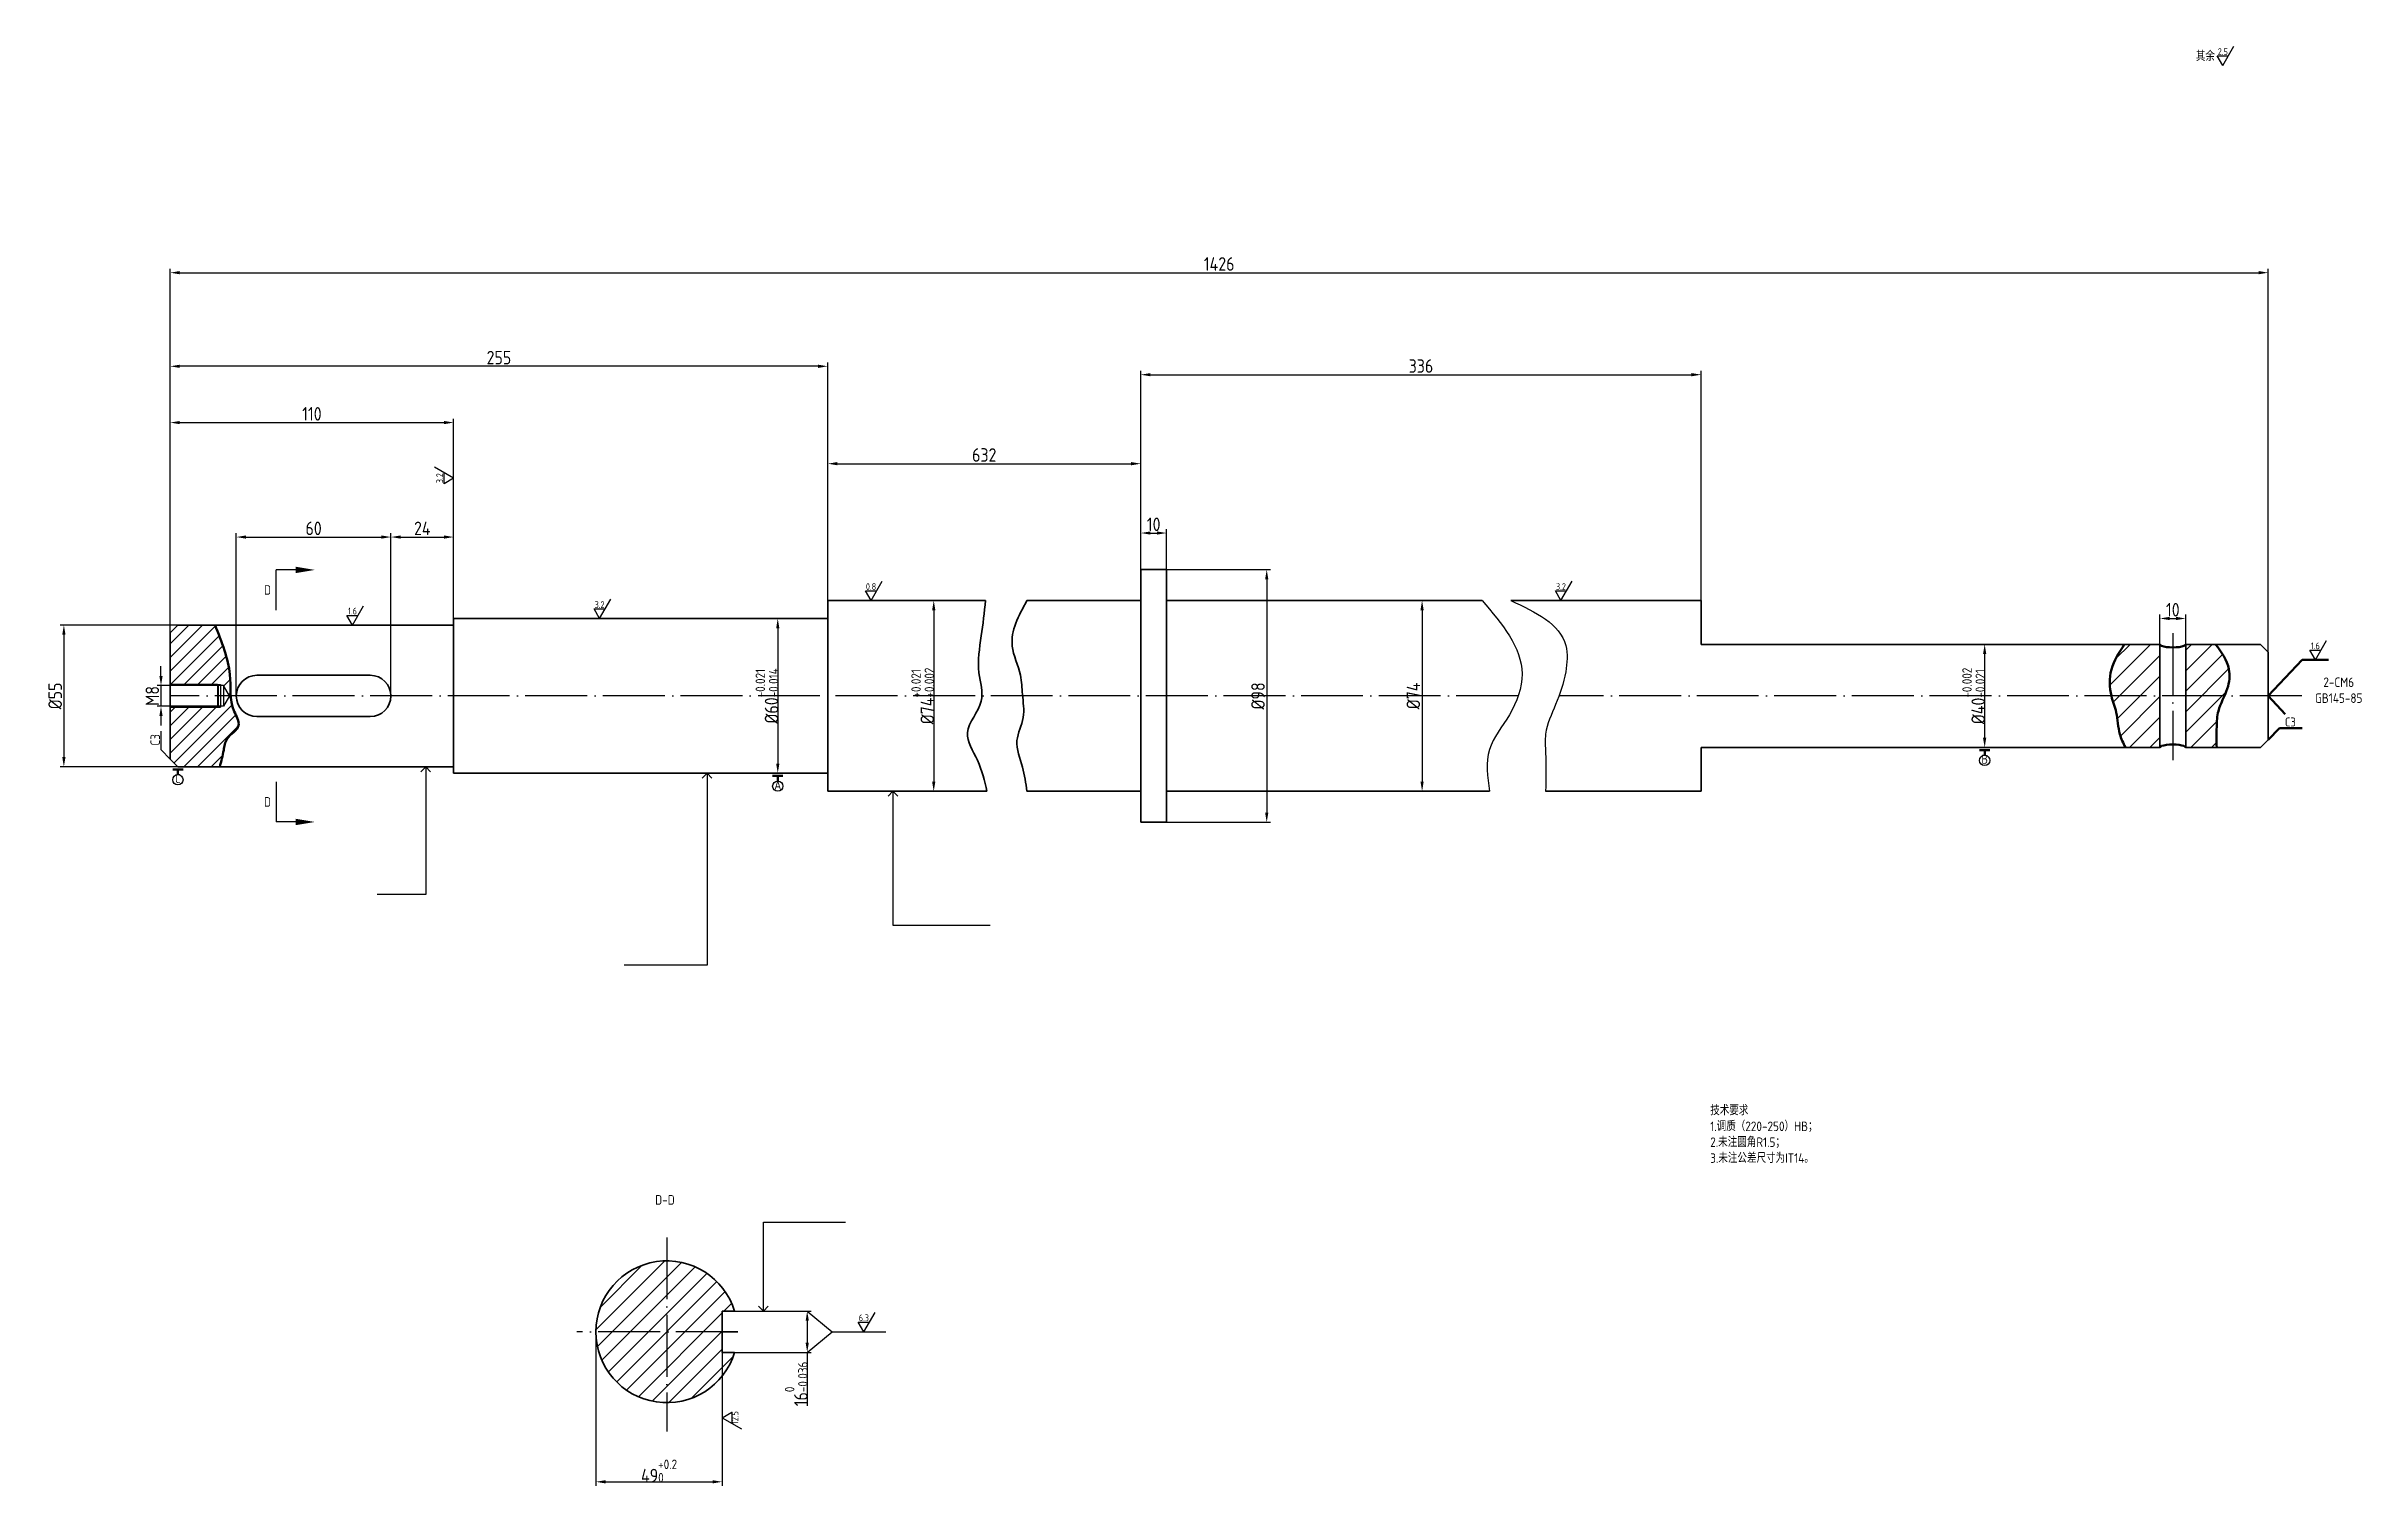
# Model space of a CAD drawing. Header units: inches. Extents: x 2370 to 3269, y 55 to 613.
import ezdxf
from ezdxf.enums import TextEntityAlignment as Align

# ---------------------------------------------------------------- set-up
doc = ezdxf.new("R2010")
doc.units = ezdxf.units.IN
doc.header["$MEASUREMENT"] = 0
doc.linetypes.add('ACAD_ISO04W100', pattern=[30, 24, -3, 0, -3])
for name, color, linetype, lineweight in [('中心线层', 4, 'ACAD_ISO04W100', 25), ('文字层', 7, 'Continuous', 25), ('标注层', 3, 'Continuous', 25), ('粗实线', 7, 'Continuous', 35), ('粗实线层', 7, 'Continuous', 50), ('细实线', 5, 'Continuous', 30)]:
    doc.layers.add(name, color=color, linetype=linetype, lineweight=lineweight)
doc.styles.get("Standard").update_dxf_attribs({"font": 'gbenor.shx', "bigfont": 'gbcbig.shx'})
doc.styles.add('工程字', font='gbenor.shx', dxfattribs={"bigfont": 'gbcbig.shx'})
doc.dimstyles.new('GB-3.5$0', dxfattribs={"dimscale": 1.5, "dimtxt": 3.5, "dimasz": 2.5, "dimexe": 1, "dimexo": 0, "dimgap": 0.5, "dimtad": 1, "dimdec": 0, "dimdsep": 46, "dimtxsty": 'Standard', "dimcen": 0, "dimclrt": 7, "dimadec": 0, "dimazin": 2, "dimtm": 1e-09, "dimtfac": 1, "dimtdec": 0, "dimtmove": 0, "dimatfit": 3, "dimldrblk": 'OPEN90', "dimfxl": 1, "dimarcsym": 0})
doc.dimstyles.new('GB-3.5$7', dxfattribs={"dimscale": 1.5, "dimtxt": 3.5, "dimasz": 2.5, "dimexe": 1, "dimexo": 0, "dimgap": 0.5, "dimtad": 1, "dimdec": 0, "dimdsep": 46, "dimtxsty": 'Standard', "dimcen": 0, "dimclrt": 7, "dimadec": 0, "dimazin": 2, "dimtm": 1e-09, "dimtfac": 1, "dimtdec": 0, "dimtmove": 0, "dimatfit": 3, "dimldrblk": 'OPEN90', "dimfxl": 1, "dimarcsym": 0})

# ---------------------------------------------------------------- blocks, each defined once
blk = doc.blocks.new('*D18')
at = {"layer": 'Defpoints', "color": 0}
for p in [(2528.39, 467.46), (2418.39, 385.93), (2528.39, 385.93)]:
    blk.add_point(p, dxfattribs=at)
at = {"layer": '标注层', "color": 0, "lineweight": -2}
for p, q in [((2418.39, 385.93), (2418.39, 468.96)), ((2422.14, 467.46), (2524.64, 467.46)), ((2528.39, 385.93), (2528.39, 468.96))]:
    blk.add_line(p, q, dxfattribs=at)
at = {"layer": '标注层', "color": 0}
for points in [[(2422.14, 468.09), (2422.14, 466.84), (2418.39, 467.46)], [(2524.64, 468.09), (2524.64, 466.84), (2528.39, 467.46)]]:
    blk.add_solid(points, dxfattribs=at)
at = {"layer": '标注层', "color": 7, "insert": (2473.39, 470.84), "char_height": 5.25, "attachment_point": 5}
blk.add_mtext('110', dxfattribs=at)
blk = doc.blocks.new('_Open90')
at = {"color": 0, "linetype": 'ByBlock', "lineweight": -2}
for p, q in [((0, 0), (-1, 0)), ((-0.5, 0.5), (0, 0)), ((0, 0), (-0.5, -0.5))]:
    blk.add_line(p, q, dxfattribs=at)
blk = doc.blocks.new('*D19')
at = {"layer": 'Defpoints', "color": 0}
for p in [(2418.39, 489.29), (2418.39, 391.43), (2673.52, 391.43)]:
    blk.add_point(p, dxfattribs=at)
at = {"layer": '标注层', "color": 0, "lineweight": -2}
for p, q in [((2418.39, 391.43), (2418.39, 490.79)), ((2669.77, 489.29), (2422.14, 489.29)), ((2673.52, 391.43), (2673.52, 490.79))]:
    blk.add_line(p, q, dxfattribs=at)
at = {"layer": '标注层', "color": 0}
for points in [[(2422.14, 489.91), (2422.14, 488.66), (2418.39, 489.29)], [(2669.77, 489.91), (2669.77, 488.66), (2673.52, 489.29)]]:
    blk.add_solid(points, dxfattribs=at)
at = {"layer": '标注层', "color": 7, "insert": (2545.95, 492.66), "char_height": 5.25, "attachment_point": 5}
blk.add_mtext('255', dxfattribs=at)
blk = doc.blocks.new('*D20')
at = {"layer": 'Defpoints', "color": 0}
for p in [(2504.05, 423.06), (2444.05, 361.43), (2504.05, 361.43)]:
    blk.add_point(p, dxfattribs=at)
at = {"layer": '标注层', "color": 0, "lineweight": -2}
for p, q in [((2444.05, 361.43), (2444.05, 424.56)), ((2447.8, 423.06), (2500.3, 423.06)), ((2504.05, 361.43), (2504.05, 424.56))]:
    blk.add_line(p, q, dxfattribs=at)
at = {"layer": '标注层', "color": 0}
for points in [[(2447.8, 423.68), (2447.8, 422.43), (2444.05, 423.06)], [(2500.3, 423.68), (2500.3, 422.43), (2504.05, 423.06)]]:
    blk.add_solid(points, dxfattribs=at)
at = {"layer": '标注层', "color": 7, "insert": (2474.05, 426.43), "char_height": 5.25, "attachment_point": 5}
blk.add_mtext('60', dxfattribs=at)
blk = doc.blocks.new('*D21')
at = {"layer": 'Defpoints', "color": 0}
for p in [(2711.44, 398.43), (2711.44, 324.43), (2714.65, 324.43)]:
    blk.add_point(p, dxfattribs=at)
at = {"layer": '标注层', "color": 0, "lineweight": -2}
for p, q in [((2711.44, 398.43), (2716.15, 398.43)), ((2714.65, 394.68), (2714.65, 328.18)), ((2711.44, 324.43), (2716.15, 324.43))]:
    blk.add_line(p, q, dxfattribs=at)
at = {"layer": '标注层', "color": 0}
for points in [[(2714.02, 394.68), (2715.27, 394.68), (2714.65, 398.43)], [(2714.02, 328.18), (2715.27, 328.18), (2714.65, 324.43)]]:
    blk.add_solid(points, dxfattribs=at)
at = {"layer": '标注层', "color": 7, "insert": (2710.37, 361.43), "char_height": 5.25, "attachment_point": 5, "rotation": 90}
blk.add_mtext('%%C74{\\H0.7x;\\S+0.021^ +0.002;}', dxfattribs=at)
blk = doc.blocks.new('*D22')
at = {"layer": 'Defpoints', "color": 0}
for p in [(2528.39, 423.06), (2504.05, 361.43), (2528.39, 361.43)]:
    blk.add_point(p, dxfattribs=at)
at = {"layer": '标注层', "color": 0, "lineweight": -2}
for p, q in [((2504.05, 361.43), (2504.05, 424.56)), ((2507.8, 423.06), (2524.64, 423.06)), ((2528.39, 361.43), (2528.39, 424.56))]:
    blk.add_line(p, q, dxfattribs=at)
at = {"layer": '标注层', "color": 0}
for points in [[(2507.8, 423.68), (2507.8, 422.43), (2504.05, 423.06)], [(2524.64, 423.68), (2524.64, 422.43), (2528.39, 423.06)]]:
    blk.add_solid(points, dxfattribs=at)
at = {"layer": '标注层', "color": 7, "insert": (2516.22, 426.43), "char_height": 5.25, "attachment_point": 5}
blk.add_mtext('24', dxfattribs=at)
blk = doc.blocks.new('*D23')
at = {"layer": 'Defpoints', "color": 0}
for p in [(2421.39, 388.93), (2377.16, 333.93), (2421.39, 333.93)]:
    blk.add_point(p, dxfattribs=at)
at = {"layer": '标注层', "color": 0, "lineweight": -2}
for p, q in [((2421.39, 388.93), (2375.66, 388.93)), ((2377.16, 385.18), (2377.16, 337.68)), ((2421.39, 333.93), (2375.66, 333.93))]:
    blk.add_line(p, q, dxfattribs=at)
at = {"layer": '标注层', "color": 0}
for points in [[(2376.54, 385.18), (2377.79, 385.18), (2377.16, 388.93)], [(2376.54, 337.68), (2377.79, 337.68), (2377.16, 333.93)]]:
    blk.add_solid(points, dxfattribs=at)
at = {"layer": '标注层', "color": 7, "insert": (2373.79, 361.43), "char_height": 5.25, "attachment_point": 5, "rotation": 90}
blk.add_mtext('\\A1;%%C55', dxfattribs=at)
blk = doc.blocks.new('*D24')
at = {"layer": 'Defpoints', "color": 0}
for p in [(2583.58, 114.8), (2632.58, 114.8), (2632.58, 56.61)]:
    blk.add_point(p, dxfattribs=at)
at = {"layer": '标注层', "color": 0, "lineweight": -2}
for p, q in [((2583.58, 114.8), (2583.58, 55.11)), ((2632.58, 114.8), (2632.58, 55.11)), ((2587.33, 56.61), (2628.83, 56.61))]:
    blk.add_line(p, q, dxfattribs=at)
at = {"layer": '标注层', "color": 0}
for points in [[(2587.33, 57.23), (2587.33, 55.98), (2583.58, 56.61)], [(2628.83, 57.23), (2628.83, 55.98), (2632.58, 56.61)]]:
    blk.add_solid(points, dxfattribs=at)
at = {"layer": '标注层', "color": 7, "insert": (2608.08, 60.81), "char_height": 5.25, "attachment_point": 5}
blk.add_mtext('49{\\H0.7x;\\S+0.2^ 0;}', dxfattribs=at)
blk = doc.blocks.new('*D25')
at = {"layer": 'Defpoints', "color": 0}
for p in [(2632.58, 122.8), (2632.58, 106.8), (2665.56, 106.8)]:
    blk.add_point(p, dxfattribs=at)
at = {"layer": '标注层', "color": 0, "lineweight": -2}
for p, q in [((2632.58, 122.8), (2667.06, 122.8)), ((2665.56, 119.05), (2665.56, 110.55)), ((2632.58, 106.8), (2667.06, 106.8)), ((2665.56, 106.8), (2665.56, 86.08))]:
    blk.add_line(p, q, dxfattribs=at)
at = {"layer": '标注层', "color": 0}
for points in [[(2664.94, 119.05), (2666.19, 119.05), (2665.56, 122.8)], [(2664.94, 110.55), (2666.19, 110.55), (2665.56, 106.8)]]:
    blk.add_solid(points, dxfattribs=at)
at = {"layer": '标注层', "color": 7, "insert": (2661.31, 94.56), "char_height": 5.25, "attachment_point": 5, "rotation": 90}
blk.add_mtext('16{\\H0.7x;\\S0^ -0.036;}', dxfattribs=at)
blk = doc.blocks.new('*D28')
at = {"layer": 'Defpoints', "color": 0}
for p in [(3232.39, 525.6), (2418.39, 361.43), (3232.39, 361.43)]:
    blk.add_point(p, dxfattribs=at)
at = {"layer": '标注层', "color": 0, "lineweight": -2}
for p, q in [((2418.39, 361.43), (2418.39, 527.1)), ((2422.14, 525.6), (3228.64, 525.6)), ((3232.39, 361.43), (3232.39, 527.1))]:
    blk.add_line(p, q, dxfattribs=at)
at = {"layer": '标注层', "color": 0}
for points in [[(2422.14, 526.23), (2422.14, 524.98), (2418.39, 525.6)], [(3228.64, 526.23), (3228.64, 524.98), (3232.39, 525.6)]]:
    blk.add_solid(points, dxfattribs=at)
at = {"layer": '标注层', "color": 7, "insert": (2825.39, 528.98), "char_height": 5.25, "attachment_point": 5}
blk.add_mtext('1426', dxfattribs=at)
blk = doc.blocks.new('*D30')
at = {"layer": 'Defpoints', "color": 0}
for p in [(3012.39, 486.02), (2794.98, 398.43), (3012.39, 398.43)]:
    blk.add_point(p, dxfattribs=at)
at = {"layer": '标注层', "color": 0, "lineweight": -2}
for p, q in [((2794.98, 398.43), (2794.98, 487.52)), ((2798.73, 486.02), (3008.64, 486.02)), ((3012.39, 398.43), (3012.39, 487.52))]:
    blk.add_line(p, q, dxfattribs=at)
at = {"layer": '标注层', "color": 0}
for points in [[(2798.73, 486.65), (2798.73, 485.4), (2794.98, 486.02)], [(3008.64, 486.65), (3008.64, 485.4), (3012.39, 486.02)]]:
    blk.add_solid(points, dxfattribs=at)
at = {"layer": '标注层', "color": 7, "insert": (2903.69, 489.4), "char_height": 5.25, "attachment_point": 5}
blk.add_mtext('336', dxfattribs=at)
blk = doc.blocks.new('*D31')
at = {"layer": 'Defpoints', "color": 0}
for p in [(2804.98, 424.61), (2794.98, 410.43), (2804.98, 410.43)]:
    blk.add_point(p, dxfattribs=at)
at = {"layer": '标注层', "color": 0, "lineweight": -2}
for p, q in [((2794.98, 410.43), (2794.98, 426.11)), ((2798.73, 424.61), (2801.23, 424.61)), ((2804.98, 410.43), (2804.98, 426.11))]:
    blk.add_line(p, q, dxfattribs=at)
at = {"layer": '标注层', "color": 0}
for points in [[(2798.73, 425.24), (2798.73, 423.99), (2794.98, 424.61)], [(2801.23, 425.24), (2801.23, 423.99), (2804.98, 424.61)]]:
    blk.add_solid(points, dxfattribs=at)
at = {"layer": '标注层', "color": 7, "insert": (2799.98, 427.99), "char_height": 5.25, "attachment_point": 5}
blk.add_mtext('10', dxfattribs=at)
blk = doc.blocks.new('*D32')
at = {"layer": 'Defpoints', "color": 0}
for p in [(2794.98, 451.51), (2673.52, 398.43), (2794.98, 398.43)]:
    blk.add_point(p, dxfattribs=at)
at = {"layer": '标注层', "color": 0, "lineweight": -2}
for p, q in [((2673.52, 398.43), (2673.52, 453.01)), ((2677.27, 451.51), (2791.23, 451.51)), ((2794.98, 398.43), (2794.98, 453.01))]:
    blk.add_line(p, q, dxfattribs=at)
at = {"layer": '标注层', "color": 0}
for points in [[(2677.27, 452.14), (2677.27, 450.89), (2673.52, 451.51)], [(2791.23, 452.14), (2791.23, 450.89), (2794.98, 451.51)]]:
    blk.add_solid(points, dxfattribs=at)
at = {"layer": '标注层', "color": 7, "insert": (2734.25, 454.89), "char_height": 5.25, "attachment_point": 5}
blk.add_mtext('632', dxfattribs=at)
blk = doc.blocks.new('*D33')
at = {"layer": 'Defpoints', "color": 0}
for p in [(2804.98, 410.43), (2804.98, 312.43), (2843.84, 312.43)]:
    blk.add_point(p, dxfattribs=at)
at = {"layer": '标注层', "color": 0, "lineweight": -2}
for p, q in [((2804.98, 410.43), (2845.34, 410.43)), ((2843.84, 406.68), (2843.84, 316.18)), ((2804.98, 312.43), (2845.34, 312.43))]:
    blk.add_line(p, q, dxfattribs=at)
at = {"layer": '标注层', "color": 0}
for points in [[(2843.21, 406.68), (2844.46, 406.68), (2843.84, 410.43)], [(2843.21, 316.18), (2844.46, 316.18), (2843.84, 312.43)]]:
    blk.add_solid(points, dxfattribs=at)
at = {"layer": '标注层', "color": 7, "insert": (2840.46, 361.43), "char_height": 5.25, "attachment_point": 5, "rotation": 90}
blk.add_mtext('%%C98', dxfattribs=at)
blk = doc.blocks.new('*D34')
at = {"layer": 'Defpoints', "color": 0}
for p in [(2904.12, 398.43), (2904.12, 324.43), (2904.12, 324.43)]:
    blk.add_point(p, dxfattribs=at)
at = {"layer": '标注层', "color": 0, "lineweight": -2}
for p, q in [((2904.12, 398.43), (2902.62, 398.43)), ((2904.12, 394.68), (2904.12, 328.18)), ((2904.12, 324.43), (2902.62, 324.43))]:
    blk.add_line(p, q, dxfattribs=at)
at = {"layer": '标注层', "color": 0}
for points in [[(2903.49, 394.68), (2904.74, 394.68), (2904.12, 398.43)], [(2903.49, 328.18), (2904.74, 328.18), (2904.12, 324.43)]]:
    blk.add_solid(points, dxfattribs=at)
at = {"layer": '标注层', "color": 7, "insert": (2900.74, 361.43), "char_height": 5.25, "attachment_point": 5, "rotation": 90}
blk.add_mtext('%%C74', dxfattribs=at)
blk = doc.blocks.new('*D35')
at = {"layer": 'Defpoints', "color": 0}
for p in [(2673.52, 391.43), (2654.13, 331.43), (2673.52, 331.43)]:
    blk.add_point(p, dxfattribs=at)
at = {"layer": '标注层', "color": 0, "lineweight": -2}
for p, q in [((2673.52, 391.43), (2652.63, 391.43)), ((2654.13, 387.68), (2654.13, 335.18)), ((2673.52, 331.43), (2652.63, 331.43))]:
    blk.add_line(p, q, dxfattribs=at)
at = {"layer": '标注层', "color": 0}
for points in [[(2653.51, 387.68), (2654.76, 387.68), (2654.13, 391.43)], [(2653.51, 335.18), (2654.76, 335.18), (2654.13, 331.43)]]:
    blk.add_solid(points, dxfattribs=at)
at = {"layer": '标注层', "color": 7, "insert": (2649.94, 361.43), "char_height": 5.25, "attachment_point": 5, "rotation": 90}
blk.add_mtext('%%C60{\\H0.7x;\\S-0.021^ -0.014;}', dxfattribs=at)
blk = doc.blocks.new('*D36')
at = {"layer": 'Defpoints', "color": 0}
for p in [(3101.39, 381.43), (3122.39, 381.43), (3122.39, 341.43)]:
    blk.add_point(p, dxfattribs=at)
at = {"layer": '标注层', "color": 0, "lineweight": -2}
for p, q in [((3101.39, 381.43), (3123.89, 381.43)), ((3122.39, 345.18), (3122.39, 377.68)), ((3122.39, 341.43), (3120.89, 341.43))]:
    blk.add_line(p, q, dxfattribs=at)
at = {"layer": '标注层', "color": 0}
for points in [[(3121.76, 377.68), (3123.01, 377.68), (3122.39, 381.43)], [(3121.76, 345.18), (3123.01, 345.18), (3122.39, 341.43)]]:
    blk.add_solid(points, dxfattribs=at)
at = {"layer": '标注层', "color": 7, "insert": (3118.11, 361.43), "char_height": 5.25, "attachment_point": 5, "rotation": 90}
blk.add_mtext('%%C40{\\H0.7x;\\S-0.002^ -0.021;}', dxfattribs=at)
blk = doc.blocks.new('粗糙度')
at = {"layer": '标注层'}
for p, q in [((0, 0), (-2.17, 3.75)), ((-2.17, 3.75), (2.17, 3.75)), ((0, 0), (4.33, 7.5))]:
    blk.add_line(p, q, dxfattribs=at)
at = {"layer": '文字层'}
blk.add_attdef('3.2', text='', height=2.62, dxfattribs=at).set_placement((0, 5.42), align=Align.MIDDLE_CENTER)
blk = doc.blocks.new('左粗糙度')
at = {"layer": '标注层'}
for p, q in [((0, 0), (-7.5, 4.33)), ((-3.75, -2.17), (-3.75, 2.17)), ((0, 0), (-3.75, -2.17))]:
    blk.add_line(p, q, dxfattribs=at)
at = {"layer": '文字层'}
blk.add_attdef('3.2', text='', height=2.62, rotation=90, dxfattribs=at).set_placement((-5.42, 0), align=Align.MIDDLE_CENTER)
blk = doc.blocks.new('下基准')
at = {"layer": '标注层'}
blk.add_circle((0, -5), 2, dxfattribs=at)
at = {"layer": '粗实线层'}
for p, q in [((2, -1), (-2, -1)), ((0, -3), (0, -1))]:
    blk.add_line(p, q, dxfattribs=at)
at = {"layer": '文字层'}
blk.add_attdef('A', text='', height=3.5, dxfattribs=at).set_placement((0, -4.56), align=Align.MIDDLE_CENTER)
blk = doc.blocks.new('右粗糙度')
at = {"layer": '标注层'}
for p, q in [((0, 0), (3.75, 2.17)), ((3.75, 2.17), (3.75, -2.17)), ((0, 0), (7.5, -4.33))]:
    blk.add_line(p, q, dxfattribs=at)
at = {"layer": '文字层'}
blk.add_attdef('3.2', text='', height=2.62, rotation=90, dxfattribs=at).set_placement((4.99, 0), align=Align.MIDDLE_CENTER)
blk = doc.blocks.new('*D39')
at = {"layer": 'Defpoints', "color": 0}
for p in [(2418.39, 365.43), (2414.84, 357.43), (2418.39, 357.43)]:
    blk.add_point(p, dxfattribs=at)
at = {"layer": '标注层', "color": 0, "lineweight": -2}
for p, q in [((2414.84, 369.18), (2414.84, 372.93)), ((2418.39, 365.43), (2413.34, 365.43)), ((2414.84, 365.43), (2414.84, 357.43)), ((2418.39, 357.43), (2413.34, 357.43)), ((2414.84, 353.68), (2414.84, 349.93))]:
    blk.add_line(p, q, dxfattribs=at)
at = {"layer": '标注层', "color": 0}
for points in [[(2414.22, 369.18), (2415.47, 369.18), (2414.84, 365.43)], [(2414.22, 353.68), (2415.47, 353.68), (2414.84, 357.43)]]:
    blk.add_solid(points, dxfattribs=at)
at = {"layer": '标注层', "color": 7, "insert": (2411.47, 361.43), "char_height": 5.25, "attachment_point": 5, "rotation": 90}
blk.add_mtext('M8', dxfattribs=at)
blk = doc.blocks.new('*D41')
at = {"layer": 'Defpoints', "color": 0}
for p in [(3200.39, 391.47), (3190.39, 381.43), (3200.39, 381.43)]:
    blk.add_point(p, dxfattribs=at)
at = {"layer": '标注层', "color": 0, "lineweight": -2}
for p, q in [((3190.39, 381.43), (3190.39, 392.97)), ((3194.14, 391.47), (3196.64, 391.47)), ((3200.39, 381.43), (3200.39, 392.97))]:
    blk.add_line(p, q, dxfattribs=at)
at = {"layer": '标注层', "color": 0}
for points in [[(3194.14, 392.1), (3194.14, 390.85), (3190.39, 391.47)], [(3196.64, 392.1), (3196.64, 390.85), (3200.39, 391.47)]]:
    blk.add_solid(points, dxfattribs=at)
at = {"layer": '标注层', "color": 7, "insert": (3195.39, 394.85), "char_height": 5.25, "attachment_point": 5}
blk.add_mtext('10', dxfattribs=at)

msp = doc.modelspace()

# ---------------------------------------------------------------- hatches: boundary and pattern name
at = {"layer": '细实线'}
h = msp.add_hatch(dxfattribs=at)
h.set_pattern_fill('ANSI31', color=256, scale=30, style=0)
h.set_pattern_definition([(45, (2418.3897, 333.9264), (-2.65165, 2.65165), [])])
edge = h.paths.add_edge_path()
edge.add_spline(control_points=[(2441.92, 361.43), (2441.69, 364.19), (2442.03, 370.09), (2439.56, 379.45), (2437.1, 385.68), (2435.83, 388.93)], knot_values=[0, 0, 0, 0, 8.360614, 18.002709, 28.50033, 28.50033, 28.50033, 28.50033], degree=3, periodic=0)
edge.add_line((2435.83, 388.93), (2421.39, 388.93))
edge.add_line((2421.39, 388.93), (2418.39, 385.93))
edge.add_line((2418.39, 385.93), (2418.39, 365.83))
edge.add_line((2418.39, 365.83), (2436.73, 365.83))
edge.add_line((2436.73, 365.83), (2437.97, 365.83))
edge.add_line((2437.97, 365.83), (2437.97, 365.43))
edge.add_line((2437.97, 365.43), (2439.09, 365.43))
edge.add_line((2439.09, 365.43), (2441.39, 361.43))
edge.add_line((2441.39, 361.43), (2441.92, 361.43))
edge = h.paths.add_edge_path()
edge.add_line((2418.39, 336.93), (2421.39, 333.93))
edge.add_line((2421.39, 333.93), (2437.65, 333.93))
edge.add_spline(control_points=[(2437.65, 333.93), (2438.2, 336.06), (2439.14, 339.67), (2439.98, 345.8), (2446.77, 349.22), (2442.76, 355.54), (2442.07, 359.44), (2441.92, 361.43)], knot_values=[28.50033, 28.50033, 28.50033, 28.50033, 35.149775, 39.756174, 46.537568, 52.248151, 58.244019, 58.244019, 58.244019, 58.244019], degree=3, periodic=0)
edge.add_line((2441.92, 361.43), (2441.39, 361.43))
edge.add_line((2441.39, 361.43), (2439.09, 357.43))
edge.add_line((2439.09, 357.43), (2437.97, 357.43))
edge.add_line((2437.97, 357.43), (2437.97, 357.03))
edge.add_line((2437.97, 357.03), (2436.73, 357.03))
edge.add_line((2436.73, 357.03), (2418.39, 357.03))
edge.add_line((2418.39, 357.03), (2418.39, 336.93))
h = msp.add_hatch(dxfattribs=at)
h.set_pattern_fill('ANSI31', color=256, scale=45, style=0)
h.set_pattern_definition([(45, (3170.6135, 341.4264), (-3.9775, 3.9775), [])])
edge = h.paths.add_edge_path()
edge.add_spline(control_points=[(3212.4, 341.43), (3212.37, 344.1), (3212.31, 348.8), (3212.65, 355.76), (3214.54, 359.47), (3215.41, 361.43)], knot_values=[21.526667, 21.526667, 21.526667, 21.526667, 29.57401, 35.683532, 42.055068, 42.055068, 42.055068, 42.055068], degree=3, periodic=0)
edge.add_line((3215.41, 361.43), (3200.39, 361.43))
edge.add_line((3200.39, 361.43), (3200.39, 341.43))
edge.add_line((3200.39, 341.43), (3212.4, 341.43))
edge = h.paths.add_edge_path()
edge.add_spline(control_points=[(3215.41, 361.43), (3215.82, 362.34), (3217.2, 365.64), (3218.09, 373.21), (3214.23, 378.38), (3211.96, 381.43)], knot_values=[0, 0, 0, 0, 2.976281, 10.597536, 21.526667, 21.526667, 21.526667, 21.526667], degree=3, periodic=0)
edge.add_line((3211.96, 381.43), (3200.39, 381.43))
edge.add_line((3200.39, 381.43), (3200.39, 361.43))
edge.add_line((3200.39, 361.43), (3215.41, 361.43))
edge = h.paths.add_edge_path()
edge.add_line((3190.39, 381.43), (3176.57, 381.43))
edge.add_spline(control_points=[(3176.57, 381.43), (3174.54, 378.3), (3170.61, 372.26), (3170.72, 364.76), (3171.56, 361.43)], knot_values=[0, 0, 0, 0, 10.984732, 21.213531, 21.213531, 21.213531, 21.213531], degree=3, periodic=0)
edge.add_line((3171.56, 361.43), (3190.39, 361.43))
edge.add_line((3190.39, 361.43), (3190.39, 381.43))
edge = h.paths.add_edge_path()
edge.add_line((3190.39, 361.43), (3171.56, 361.43))
edge.add_spline(control_points=[(3171.56, 361.43), (3172.1, 359.26), (3174.1, 354.56), (3174.08, 347.4), (3176.16, 343.12), (3176.98, 341.43)], knot_values=[21.213531, 21.213531, 21.213531, 21.213531, 27.861666, 36.446221, 42.029562, 42.029562, 42.029562, 42.029562], degree=3, periodic=0)
edge.add_line((3176.98, 341.43), (3190.39, 341.43))
edge.add_line((3190.39, 341.43), (3190.39, 361.43))
h = msp.add_hatch(dxfattribs=at)
h.set_pattern_fill('ANSI31', color=256, scale=40, style=0)
h.set_pattern_definition([(45, (2583.5814, 87.2965), (-3.53553, 3.53553), [])])
h.paths.add_polyline_path([(2632.58, 122.8), (2637.39, 122.8, 0.330174), (2611.08, 142.3), (2611.08, 114.8), (2632.58, 114.8)])
h.paths.add_polyline_path([(2611.08, 142.3, 0.414214), (2583.58, 114.8), (2611.08, 114.8)])
h.paths.add_polyline_path([(2611.08, 114.8), (2583.58, 114.8, 0.414214), (2611.08, 87.3)])
h.paths.add_polyline_path([(2637.39, 106.8), (2632.58, 106.8), (2632.58, 114.8), (2611.08, 114.8), (2611.08, 87.3, 0.330174)])

# ---------------------------------------------------------------- linework, layer by layer
at = {"layer": '中心线层'}
for p, q in [((3195.39, 385.75), (3195.39, 336.52)), ((2941.39, 361.43), (2418.39, 361.43)), ((3245.38, 361.43), (2957.24, 361.43)), ((2611.08, 151.43), (2611.08, 76.17)), ((2638.58, 114.8), (2576.12, 114.8))]:
    msp.add_line(p, q, dxfattribs=at)
at = {"layer": '标注层'}
for p, q in [((2459.56, 394.73), (2459.56, 410.31)), ((2467.06, 410.31), (2459.56, 410.31)), ((2459.56, 394.73), (2459.56, 409.02)), ((2436.73, 365.83), (2436.73, 357.03)), ((2436.73, 365.83), (2436.98, 365.43)), ((2436.98, 365.43), (2436.98, 357.43)), ((2437.97, 365.83), (2437.97, 357.03)), ((2441.39, 361.43), (2439.09, 365.43)), ((2439.09, 365.43), (2439.09, 357.43)), ((2441.39, 361.43), (2439.09, 357.43)), ((2436.98, 357.43), (2436.73, 357.03)), ((2414.91, 340.57), (2414.91, 347.72)), ((2418.39, 336.93), (2414.91, 340.57)), ((2459.56, 328.12), (2459.56, 313.83)), ((2459.56, 328.12), (2459.56, 312.54)), ((2467.06, 312.54), (2459.56, 312.54)), ((2626.69, 257.03), (2594.58, 257.03)), ((2665.56, 122.8), (2675.26, 114.8)), ((2632.58, 114.8), (2638.58, 114.8)), ((2665.56, 106.8), (2675.26, 114.8)), ((2675.26, 114.8), (2696.12, 114.8))]:
    msp.add_line(p, q, dxfattribs=at)
for points in [[(2927.39, 398.43), (2942.89, 369.99), (2938, 354.09), (2930.24, 340.64), (2930.24, 324.43)], [(2938.61, 398.43), (2959.83, 381.01), (2959.83, 370.77), (2955.93, 358.11), (2952.03, 346.66), (2952.03, 339.35), (2952.03, 324.43)]]:
    msp.add_spline(points, degree=3, dxfattribs=at)
for points in [[(2467.06, 411.56), (2467.06, 409.06), (2474.56, 410.31)], [(2467.06, 311.29), (2467.06, 313.79), (2474.56, 312.54)]]:
    msp.add_solid(points, dxfattribs=at)
at = {"layer": '粗实线'}
for p, q in [((2794.98, 398.43), (2794.98, 410.43)), ((2794.98, 410.43), (2804.98, 410.43)), ((2804.98, 410.43), (2804.98, 312.43)), ((2673.52, 398.43), (2734.74, 398.43)), ((2673.52, 398.43), (2673.52, 331.43)), ((2750.79, 398.43), (2794.98, 398.43)), ((2794.98, 398.43), (2794.98, 326.93)), ((2804.98, 398.43), (2927.39, 398.43)), ((2938.61, 398.43), (3012.39, 398.43)), ((3012.39, 398.43), (3012.39, 381.43)), ((2421.39, 388.93), (2418.39, 385.93)), ((2503.39, 388.93), (2421.39, 388.93)), ((2503.39, 388.93), (2528.39, 388.93)), ((2528.39, 333.93), (2528.39, 391.43)), ((2599.34, 391.43), (2528.39, 391.43)), ((2599.34, 391.43), (2673.52, 391.43)), ((2418.39, 385.93), (2418.39, 336.93)), ((3012.39, 381.43), (3190.39, 381.43)), ((3190.39, 381.43), (3190.39, 341.43)), ((3200.39, 381.43), (3200.39, 341.43)), ((3200.39, 381.43), (3229.39, 381.43)), ((3229.39, 381.43), (3232.39, 378.43)), ((3232.39, 378.43), (3232.39, 344.43)), ((2452.05, 369.43), (2496.05, 369.43)), ((2436.73, 365.83), (2418.39, 365.83)), ((2436.73, 357.03), (2418.39, 357.03)), ((2452.05, 353.43), (2496.05, 353.43)), ((3012.39, 324.43), (3012.39, 341.43)), ((3012.39, 341.43), (3190.39, 341.43)), ((3200.39, 341.43), (3229.39, 341.43)), ((3229.39, 341.43), (3232.39, 344.43)), ((2421.39, 333.93), (2418.39, 336.93)), ((2421.39, 333.93), (2525.39, 333.93)), ((2525.39, 333.93), (2528.39, 333.93)), ((2526.89, 333.93), (2528.39, 333.93)), ((2528.39, 331.43), (2528.39, 333.93)), ((2599.34, 331.43), (2528.39, 331.43)), ((2673.52, 331.43), (2599.34, 331.43)), ((2673.52, 331.43), (2673.52, 324.43)), ((2673.52, 324.43), (2735.28, 324.43)), ((2750.79, 324.43), (2794.98, 324.43)), ((2794.98, 324.43), (2794.98, 326.93)), ((2794.98, 312.43), (2794.98, 326.93)), ((2804.98, 324.43), (2930.24, 324.43)), ((2952.03, 324.43), (3012.39, 324.43)), ((3012.39, 324.43), (3012.39, 324.43)), ((2794.98, 312.43), (2804.98, 312.43)), ((2637.39, 122.8), (2632.58, 122.8)), ((2632.58, 122.8), (2632.58, 114.8)), ((2632.58, 106.8), (2632.58, 114.8)), ((2637.39, 106.8), (2632.58, 106.8))]:
    msp.add_line(p, q, dxfattribs=at)
for centre, radius, start, end in [((2452.05, 361.43), 8, 90, 270), ((2496.05, 361.43), 8, 270, 90), ((2611.08, 114.8), 27.5, 16.91239, 343.08761)]:
    msp.add_arc(centre, radius, start, end, dxfattribs=at)
for points in [[(2735.28, 324.43), (2731.6, 336.48), (2727.72, 347.19), (2733.09, 359.39), (2732.19, 370.4), (2733.09, 384.69), (2734.74, 398.43)], [(2750.79, 398.43), (2745.1, 380.79), (2748.28, 369.43), (2749.07, 362.04), (2749.33, 353.06), (2746.95, 344.09), (2749.07, 333.79), (2750.79, 324.43)]]:
    msp.add_spline(points, degree=3, dxfattribs=at)
at = {"layer": '粗实线层'}
for p, q in [((3232.39, 361.43), (3245.55, 375.43)), ((3245.55, 375.43), (3255.81, 375.43)), ((3232.39, 361.43), (3238.97, 354.42)), ((3232.39, 344.43), (3236.73, 348.87)), ((3236.73, 348.87), (3245.57, 348.87))]:
    msp.add_line(p, q, dxfattribs=at)
msp.add_ellipse((3195.39, 381.43), major_axis=(-5, 0), ratio=0.23737, start_param=0, end_param=3.141593, dxfattribs=at)
at = {"layer": '粗实线层', "extrusion": (0, 0, -1)}
msp.add_ellipse((3195.39, 341.43), major_axis=(-5, 0), ratio=0.23737, start_param=0, end_param=3.141593, dxfattribs=at)
at = {"layer": '粗实线层'}
for points in [[(2435.83, 388.93), (2439.47, 379.08), (2441.6, 369.68), (2443.27, 355.42), (2444.94, 349.96), (2440.53, 344.8), (2439.17, 340.4), (2437.65, 333.93)], [(3176.57, 381.43), (3171.56, 371.66), (3171.56, 361.43), (3173.46, 355.06), (3174.84, 346.58), (3176.98, 341.43)], [(3211.96, 381.43), (3217.17, 371.82), (3216.52, 364.23), (3213.05, 355.55), (3212.4, 349.47), (3212.4, 341.43)]]:
    msp.add_spline(points, degree=3, dxfattribs=at)
at = {"layer": '细实线'}
for p, q in [((2439.09, 365.43), (2418.39, 365.43)), ((2436.73, 365.83), (2437.97, 365.83)), ((2439.09, 357.43), (2418.39, 357.43)), ((2436.73, 357.03), (2437.97, 357.03))]:
    msp.add_line(p, q, dxfattribs=at)

# ---------------------------------------------------------------- block references
at = {"layer": '标注层'}
for name, p, values in [('粗糙度', (3214.77, 605.9), {'3.2': '2.5'}), ('左粗糙度', (2528.39, 445.89), {'3.2': '3.2'}), ('粗糙度', (2690.32, 398.43), {'3.2': '0.8'}), ('粗糙度', (2957.99, 398.43), {'3.2': '3.2'}), ('粗糙度', (2489.13, 388.93), {'3.2': '1.6'}), ('粗糙度', (2585.01, 391.43), {'3.2': '3.2'}), ('下基准', (2421.39, 333.93), {'A': 'C'}), ('下基准', (3122.39, 341.43), {'A': 'B'}), ('下基准', (2654.13, 331.43), {'A': 'A'}), ('粗糙度', (2687.54, 114.8), {'3.2': '6.3'}), ('右粗糙度', (2632.58, 81.47), {'3.2': '12.5'})]:
    msp.add_blockref(name, p, dxfattribs=at).add_auto_attribs(values)
at = {"layer": '粗实线层'}
msp.add_blockref('粗糙度', (3250.68, 375.43), dxfattribs=at).add_auto_attribs({'3.2': '1.6'})

# ---------------------------------------------------------------- texts
at = {"layer": '文字层', "insert": (3015.91, 202.52), "char_height": 3.7, "width": 325.7223, "attachment_point": 1}
msp.add_mtext('技术要求\\P1.调质（220-250）HB；\\P2.未注圆角R1.5；\\P3.未注公差尺寸为IT14。', dxfattribs=at)
at = {"layer": '标注层', "insert": (3208.02, 609.51), "char_height": 3.7, "width": 75.0625, "attachment_point": 5, "style": '工程字'}
msp.add_mtext('其余', dxfattribs=at)
at = {"layer": '标注层', "char_height": 3.7}
for s, insert, width, attachment_point in [('D', (2457.51, 402.53), 15.5103, 6), ('2-CM6\\PGB145-85', (3259.75, 363.65), 19.2296, 5), ('D', (2457.51, 320.32), 15.5103, 6), ('D-D', (2610.36, 165.96), 46.2847, 5)]:
    msp.add_mtext(s, dxfattribs=dict(at, insert=insert, width=width, attachment_point=attachment_point))
at = {"layer": '标注层', "insert": (2410.76, 342.16), "char_height": 3.7, "width": 14.7588, "attachment_point": 1, "rotation": 90}
msp.add_mtext('C3', dxfattribs=at)
at = {"layer": '粗实线层', "insert": (3240.99, 351.32), "char_height": 3.5, "width": 9.1681, "attachment_point": 5}
msp.add_mtext('C3', dxfattribs=at)

# ---------------------------------------------------------------- dimensions: what is measured, and where the dimension line sits
at = {"layer": '标注层'}
for base, p1, p2, text, picture, middle in [((3232.39, 525.6), (2418.39, 361.43), (3232.39, 361.43), '1426', '*D28', (2825.39, 528.98)), ((3012.39, 486.02), (2794.98, 398.43), (3012.39, 398.43), '336', '*D30', (2903.69, 489.4)), ((2794.98, 451.51), (2673.52, 398.43), (2794.98, 398.43), '632', '*D32', (2734.25, 454.89)), ((2632.58, 56.61), (2583.58, 114.8), (2632.58, 114.8), '<>{\\H0.7x;\\S+0.2^ 0;}', '*D24', (2608.08, 60.81))]:
    dim = msp.add_linear_dim(base=base, p1=p1, p2=p2, text=text, dimstyle='GB-3.5$0', dxfattribs=at)
    dim.commit()
    dim.dimension.update_dxf_attribs({"geometry": picture, "text_midpoint": middle})
for base, p1, p2, picture, middle in [((2418.39, 489.29), (2673.52, 391.43), (2418.39, 391.43), '*D19', (2545.95, 492.66)), ((2528.39, 467.46), (2418.39, 385.93), (2528.39, 385.93), '*D18', (2473.39, 470.84)), ((2804.98, 424.61), (2794.98, 410.43), (2804.98, 410.43), '*D31', (2799.98, 427.99)), ((2504.05, 423.06), (2444.05, 361.43), (2504.05, 361.43), '*D20', (2474.05, 426.43)), ((2528.39, 423.06), (2504.05, 361.43), (2528.39, 361.43), '*D22', (2516.22, 426.43)), ((3200.39, 391.47), (3190.39, 381.43), (3200.39, 381.43), '*D41', (3195.39, 394.85))]:
    dim = msp.add_linear_dim(base=base, p1=p1, p2=p2, dimstyle='GB-3.5$0', dxfattribs=at)
    dim.commit()
    dim.dimension.update_dxf_attribs({"geometry": picture, "text_midpoint": middle})
for base, p1, p2, text, picture, middle in [((2843.84, 312.43), (2804.98, 410.43), (2804.98, 312.43), '%%C<>', '*D33', (2840.46, 361.43)), ((2904.12, 324.43), (2904.12, 398.43), (2904.12, 324.43), '%%C<>', '*D34', (2900.74, 361.43)), ((2654.13, 331.43), (2673.52, 391.43), (2673.52, 331.43), '%%C60{\\H0.7x;\\S-0.021^ -0.014;}', '*D35', (2649.94, 361.43)), ((3122.39, 381.43), (3122.39, 341.43), (3101.39, 381.43), '%%C40{\\H0.7x;\\S-0.002^ -0.021;}', '*D36', (3118.11, 361.43)), ((2414.84, 357.43), (2418.39, 365.43), (2418.39, 357.43), 'M<>', '*D39', (2411.47, 361.43)), ((2665.56, 106.8), (2632.58, 122.8), (2632.58, 106.8), '<>{\\H0.7x;\\S0^ -0.036;}', '*D25', (2661.31, 94.56))]:
    dim = msp.add_linear_dim(base=base, p1=p1, p2=p2, angle=90, text=text, dimstyle='GB-3.5$0', dxfattribs=at)
    dim.commit()
    dim.dimension.update_dxf_attribs({"geometry": picture, "text_midpoint": middle})
for base, p1, p2, text, override, picture, middle in [((2714.65, 324.43), (2711.44, 398.43), (2711.44, 324.43), '%%C<>{\\H0.7x;\\S+0.021^ +0.002;}', {"dimgap": 0.5, "dimtol": 0, "dimlim": 0, "dimtm": 0.054, "dimtdec": 0}, '*D21', (2710.37, 361.43)), ((2377.16, 333.93), (2421.39, 388.93), (2421.39, 333.93), '%%C55', {"dimgap": 0.5, "dimtol": 1, "dimlim": 0, "dimtp": 0.018, "dimtm": -0.002, "dimtdec": 3, "dimtolj": 1}, '*D23', (2373.79, 361.43))]:
    dim = msp.add_linear_dim(base=base, p1=p1, p2=p2, angle=90, text=text, dimstyle='GB-3.5$0', override=override, dxfattribs=at)
    dim.commit()
    dim.dimension.update_dxf_attribs({"geometry": picture, "text_midpoint": middle})

# ---------------------------------------------------------------- leaders
for points in [[(2517.57, 333.93), (2517.57, 284.43), (2498.73, 284.43)], [(2626.69, 331.43), (2626.69, 283.39), (2626.69, 257.03)], [(2698.8, 324.43), (2698.8, 272.53), (2736.51, 272.53)], [(2648.59, 122.8), (2648.59, 157.27), (2680.41, 157.27)]]:
    msp.add_leader(points, dimstyle='GB-3.5$7', override={"dimgap": 0.5, "dimtad": 0}, dxfattribs=at)

doc.saveas('drawing.dxf')
